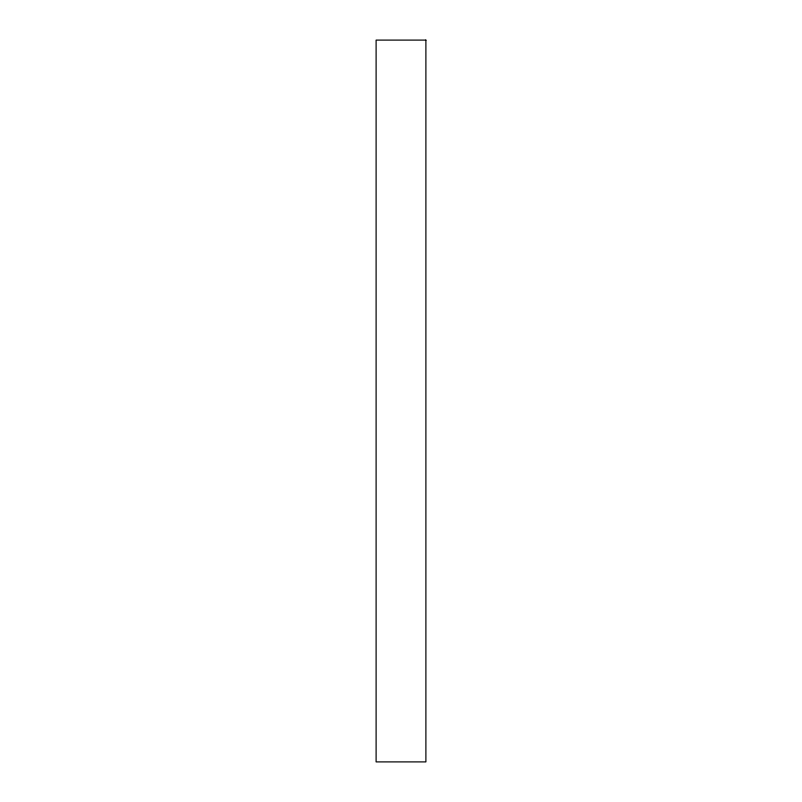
<?xml version="1.0" encoding="UTF-8"?>
<svg xmlns="http://www.w3.org/2000/svg" width="802" height="802" viewBox="0 0 802 802"><rect width="100%" height="100%" fill="white"/><g stroke="black" fill="none" stroke-linecap="round" stroke-linejoin="round"><path stroke-width="1.2" d="M425.892 40.1L376.108 40.1L376.108 761.9L425.892 761.9L425.892 40.1"/></g></svg>
